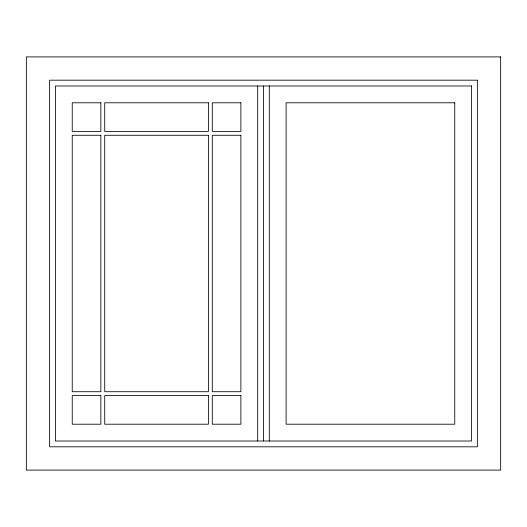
<?xml version="1.0" encoding="UTF-8"?>
<svg xmlns="http://www.w3.org/2000/svg" width="527" height="527" viewBox="0 0 527 527"><rect width="100%" height="100%" fill="white"/><g stroke="black" fill="none" stroke-linecap="round" stroke-linejoin="round"><path stroke-width="0.79" d="M269.304 85.987L269.304 441.013M263.5 85.987L263.5 441.013M257.696 85.987L257.696 441.013M500.65 56.903L26.35 56.903L26.35 470.097L500.65 470.097L500.65 56.903M477.37 80.183L49.63 80.183L49.63 446.817L477.37 446.817L477.37 80.183M471.566 85.987L55.434 85.987L55.434 441.013L471.566 441.013L471.566 85.987M100.848 102.791L72.239 102.791L72.239 131.401L100.848 131.401L100.848 102.791M208.396 102.791L104.728 102.791L104.728 131.401L208.396 131.401L208.396 102.791M240.892 102.791L212.276 102.791L212.276 131.401L240.892 131.401L240.892 102.791M454.761 102.791L286.108 102.791L286.108 424.209L454.761 424.209L454.761 102.791M100.848 135.281L72.239 135.281L72.239 391.719L100.848 391.719L100.848 135.281M208.396 135.281L104.728 135.281L104.728 391.719L208.396 391.719L208.396 135.281M240.892 135.281L212.276 135.281L212.276 391.719L240.892 391.719L240.892 135.281M100.848 395.599L72.239 395.599L72.239 424.209L100.848 424.209L100.848 395.599M208.396 395.599L104.728 395.599L104.728 424.209L208.396 424.209L208.396 395.599M240.892 395.599L212.276 395.599L212.276 424.209L240.892 424.209L240.892 395.599"/></g></svg>
